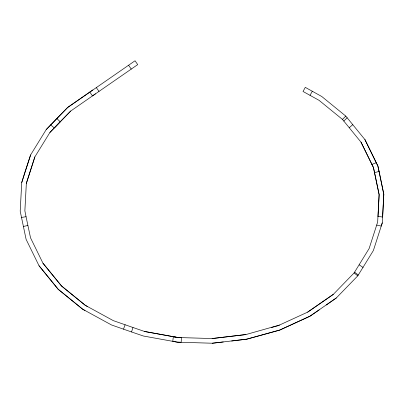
<?xml version="1.0" encoding="UTF-8"?>
<svg xmlns="http://www.w3.org/2000/svg" width="404" height="404" viewBox="0 0 404 404"><rect width="100%" height="100%" fill="white"/><g stroke="black" fill="none" stroke-linecap="round" stroke-linejoin="round"><path stroke-width="0.61" d="M378.023 216.413L379.129 194.612L373.468 167.584L361.019 142.183L342.476 119.422L319.044 100.323L303.035 91.476L305.283 87.365L321.786 96.521L345.779 116.1L364.958 139.643M271.518 327.523L278.144 325.669L307.636 312.141L333.29 294.385L354.096 272.947L369.14 248.521L377.659 222.023L379.134 194.612L373.468 167.584L361.019 142.183M95.45 93.854L70.705 111.044L60.201 121.776L56.838 118.518L46.213 129.593L30.608 154.934L25.003 171.983L21.735 182.542L20.2 211.166L26.109 239.365L39.042 265.766L58.221 289.315L82.699 309.227L84.971 310.494M50.692 124.887L54.247 127.937L60.201 121.776L49.899 132.482L34.855 156.904L26.341 183.396L24.871 210.807L26.063 216.827L30.532 237.83L42.975 263.231L61.519 285.992L85.3 305.333L87.517 306.56M326.326 304.959L336.31 297.97L357.782 275.836L373.392 250.49L382.26 222.882L383.8 194.248L379.093 171.372L377.897 166.049L364.958 139.648L377.892 166.054L383.8 194.248L382.664 217.024L378.028 216.413M382.26 222.882L381.29 226.078L376.715 225.089M21.735 182.542L30.608 154.934M26.341 183.396L34.855 156.904M132.977 327.498L144.592 331.487L177.906 337.517L181.548 337.638L181.133 342.304L177.422 342.173L143.41 336.022L131.532 331.952L132.977 327.498L113.342 320.655L85.3 305.333L61.519 285.992L42.975 263.231M39.042 265.766L58.221 289.315L82.699 309.227L111.453 324.937L123.483 329.164L125.104 324.771M310.045 95.304L312.337 91.218M46.213 129.593L67.685 107.459L135.047 60.767L137.713 64.62L92.481 95.915L89.804 92.072M49.899 132.482L70.705 111.044M56.833 118.518L67.685 107.459L92.784 90.006M342.476 119.422L345.779 116.1M343.824 121.048L347.177 117.776M349.283 127.674L352.823 124.609M307.636 312.141L333.29 294.385M336.31 297.965L309.944 316.216L279.74 330.073L246.799 339.158L231.664 340.991M319.185 309.898L309.944 316.216L279.74 330.068L246.799 339.158L212.287 343.228L177.422 342.173L172.761 341.355L173.341 336.709L177.906 337.517L212.085 338.552L245.9 334.562L279.457 325.074M371.943 164.377L376.316 162.711M374.599 172.695L379.093 171.372M23.275 226.493L27.846 225.483M21.422 217.458L26.038 216.701M212.085 338.552L245.905 334.562M212.287 343.228L223.271 341.976M144.592 331.492L177.906 337.517M123.483 329.164L131.532 331.952M359.176 264.832L363.07 267.438M354.591 272.165L358.298 275.028M354.096 272.947L357.782 275.836M128.593 65.236L131.255 69.089M96.309 87.572L98.975 91.42"/></g></svg>
